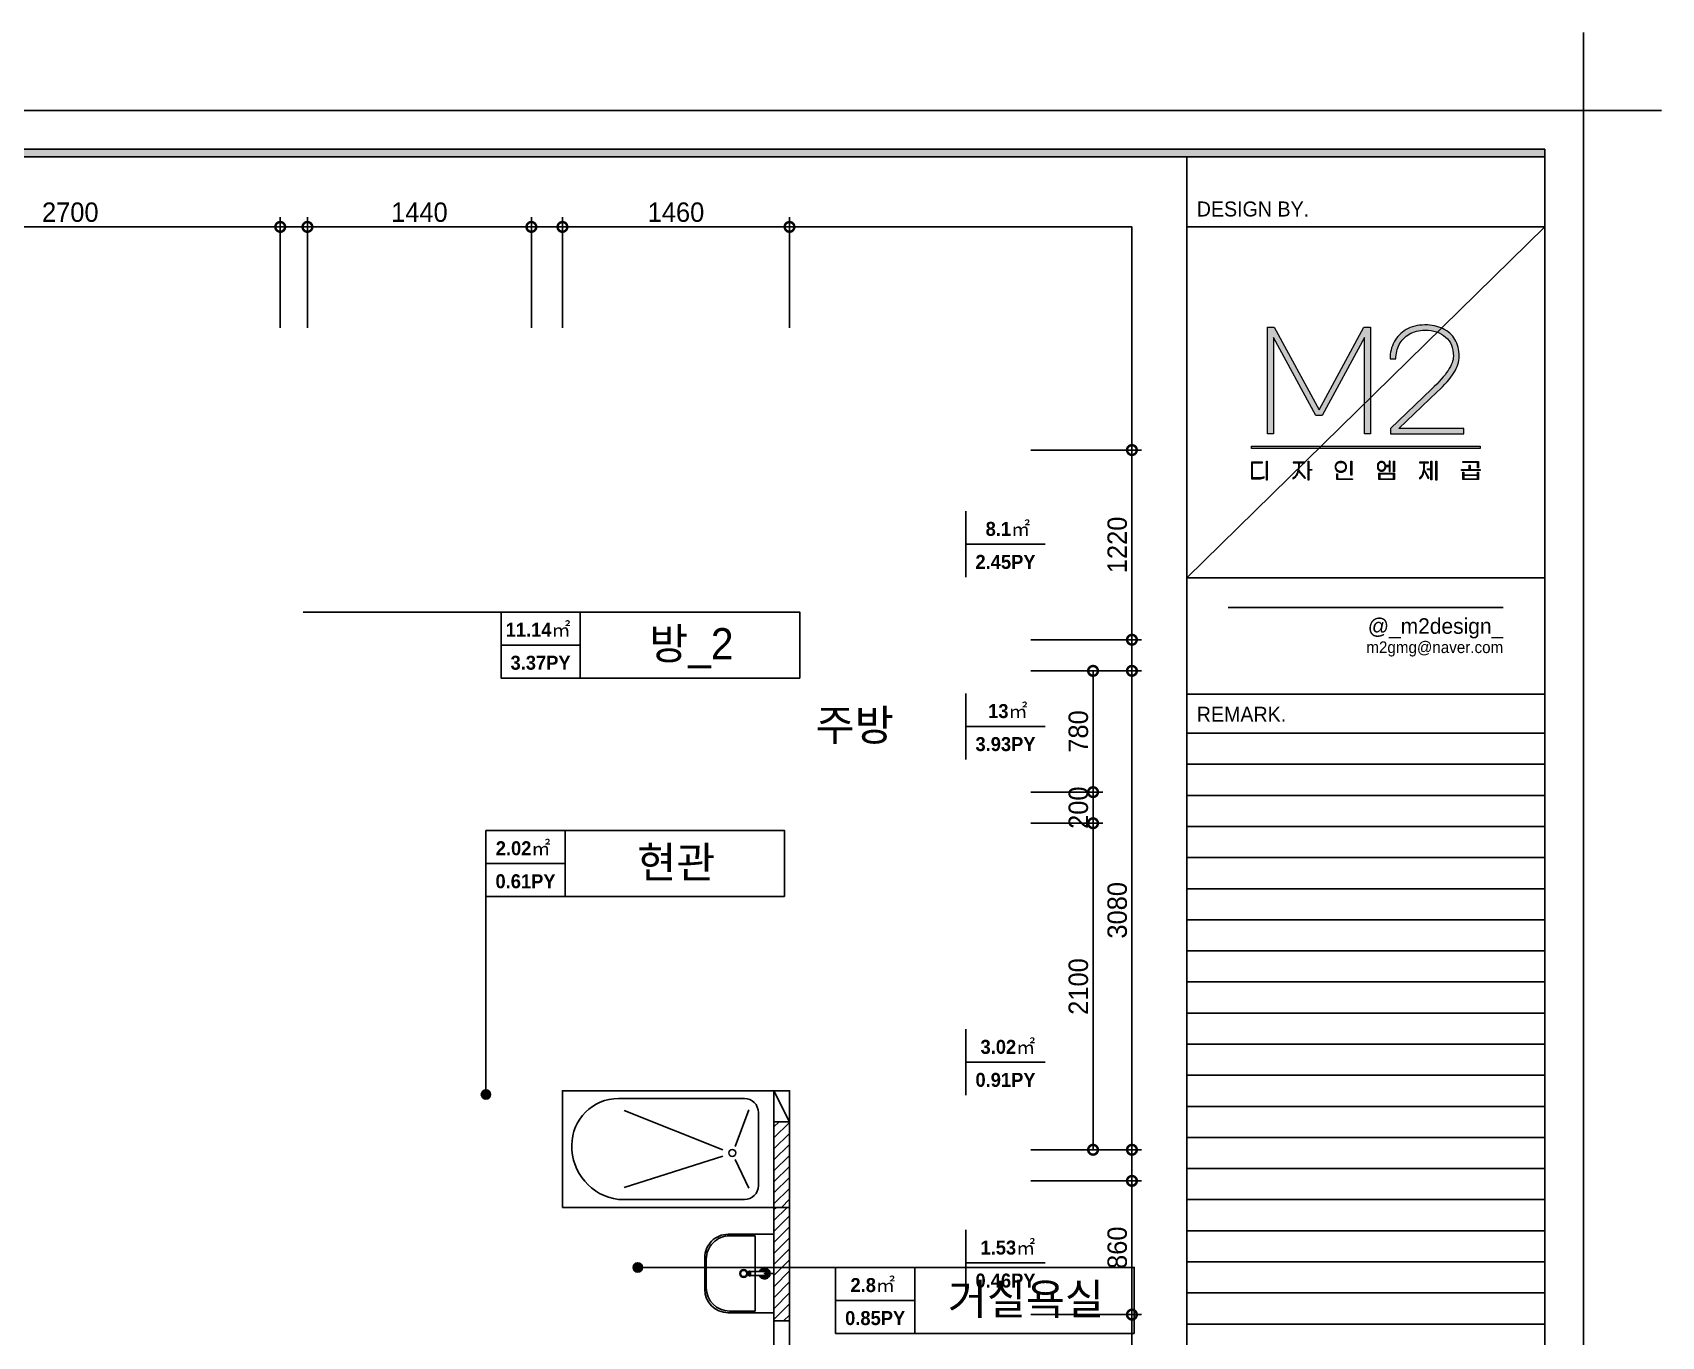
# Model space of a CAD drawing. Header units: millimetres. Extents: x 144680 to 246943, y -177515 to -149396.
# Drawn here: x 171950 to 182425, y -169265 to -160880 of the extents above; entities that cross this region are included whole.
import ezdxf
from ezdxf.enums import TextEntityAlignment as Align

# ---------------------------------------------------------------- set-up
doc = ezdxf.new("R2010")
doc.units = ezdxf.units.MM
doc.header["$LTSCALE"] = 50
for name, color, linetype in [('0-ELC TEXT', 7, 'Continuous'), ('03-TEXT', 3, 'Continuous'), ('03-WAL NEW', 3, 'Continuous'), ('06-FUR', 6, 'Continuous'), ('07-DIM WAL', 5, 'Continuous'), ('_U+B808_U+C774_U+C5B4 2', 7, 'Continuous'), ('CO-BATH', 6, 'Continuous'), ('FORM(YOURNAME)-1', 1, 'Continuous'), ('FORM(YOURNAME)-11', 1, 'Continuous')]:
    doc.layers.add(name, color=color, linetype=linetype)
doc.styles.add('YOURNAME', font='')
doc.styles.add('넥슨고딕', font='')
doc.styles.add('스타일1', font='')
doc.styles.add('코레일둥고', font='')
doc.styles.get('YOURNAME').set_extended_font_data('HYwulM')
doc.styles.get('넥슨고딕').set_extended_font_data('NEXON Lv1 Gothic Bold', bold=True)
doc.styles.get('스타일1').set_extended_font_data('HYwulM')
doc.styles.get('코레일둥고').set_extended_font_data('Korail Round Gothic Medium')
doc.dimstyles.new('50', dxfattribs={"dimscale": 50, "dimtxt": 2.5, "dimasz": 2.5, "dimexe": 1.25, "dimexo": 2, "dimtad": 1, "dimdec": 0, "dimtxsty": '스타일1', "dimblk": 'DOTSMALL', "dimcen": 2.5, "dimclrd": 1, "dimclre": 1, "dimclrt": 2, "dimadec": 0, "dimazin": 0, "dimtfac": 1, "dimtix": 1, "dimtmove": 0, "dimatfit": 3, "dimldrblk": 'DOTSMALL', "dimfxl": 1.25, "dimarcsym": 0})

# ---------------------------------------------------------------- blocks, each defined once
blk = doc.blocks.new('block 34')
at = {"layer": '_U+B808_U+C774_U+C5B4 2'}
h = blk.add_hatch(color=35, dxfattribs=at)
h.dxf.hatch_style = 2
h.paths.add_polyline_path([(674.6, -105.53), (675.73, -105.53), (683.42, -119.69), (691.1, -105.53), (692.22, -105.53), (692.22, -123.82), (691.22, -123.82), (691.22, -107.31), (683.97, -120.67), (682.84, -120.67), (675.59, -107.31), (675.59, -123.82), (674.6, -123.82)])
h = blk.add_hatch(color=35, dxfattribs=at)
h.dxf.hatch_style = 2
edge = h.paths.add_edge_path()
edge.add_spline(control_points=[(704.68, -105.78), (705.57, -106.21), (706.25, -106.83), (706.73, -107.63), (707.21, -108.43), (707.45, -109.38), (707.45, -110.46), (707.45, -111.43), (707.14, -112.39), (706.53, -113.34), (705.92, -114.29), (704.98, -115.38), (703.7, -116.62), (703.7, -116.62), (697.12, -122.91), (697.12, -122.91), (697.12, -122.91), (708.26, -122.91), (708.26, -122.91), (708.26, -122.91), (708.26, -123.82), (708.26, -123.82), (708.26, -123.82), (695.66, -123.82), (695.66, -123.82), (695.66, -123.82), (695.66, -122.91), (695.66, -122.91), (695.66, -122.91), (702.73, -116.15), (702.73, -116.15), (703.99, -114.93), (704.93, -113.86), (705.54, -112.95), (706.15, -112.03), (706.45, -111.2), (706.45, -110.46), (706.45, -109.07), (706.01, -107.98), (705.12, -107.2), (704.23, -106.42), (703.05, -106.03), (701.57, -106.03), (700.53, -106.03), (699.64, -106.26), (698.89, -106.71), (698.15, -107.15), (697.57, -107.75), (697.18, -108.5), (696.79, -109.25), (696.59, -110.06), (696.59, -110.94), (696.59, -110.94), (695.59, -110.94), (695.59, -110.94), (695.59, -109.89), (695.83, -108.93), (696.3, -108.05), (696.77, -107.17), (697.46, -106.46), (698.36, -105.93), (699.26, -105.4), (700.33, -105.13), (701.57, -105.13), (702.76, -105.13), (703.79, -105.35), (704.68, -105.78)], knot_values=[0, 0, 0, 0, 1, 1, 1, 2, 2, 2, 3, 3, 3, 4, 4, 4, 5, 5, 5, 6, 6, 6, 7, 7, 7, 8, 8, 8, 9, 9, 9, 10, 10, 10, 11, 11, 11, 12, 12, 12, 13, 13, 13, 14, 14, 14, 15, 15, 15, 16, 16, 16, 17, 17, 17, 18, 18, 18, 19, 19, 19, 20, 20, 20, 21, 21, 21, 22, 22, 22, 22], degree=3, periodic=0)
at = {"layer": '_U+B808_U+C774_U+C5B4 2', "lineweight": 0}
blk.add_lwpolyline([(674.6, -105.53), (675.73, -105.53), (683.42, -119.69), (691.1, -105.53), (692.22, -105.53), (692.22, -123.82), (691.22, -123.82), (691.22, -107.31), (683.97, -120.67), (682.84, -120.67), (675.59, -107.31), (675.59, -123.82), (674.6, -123.82), (674.6, -105.53)], dxfattribs=at)
blk.add_open_spline([(704.68, -105.78), (705.57, -106.21), (706.25, -106.83), (706.73, -107.63), (707.21, -108.43), (707.45, -109.38), (707.45, -110.46), (707.45, -111.43), (707.14, -112.39), (706.53, -113.34), (705.92, -114.29), (704.98, -115.38), (703.7, -116.62), (703.7, -116.62), (697.12, -122.91), (697.12, -122.91), (697.12, -122.91), (708.26, -122.91), (708.26, -122.91), (708.26, -122.91), (708.26, -123.82), (708.26, -123.82), (708.26, -123.82), (695.66, -123.82), (695.66, -123.82), (695.66, -123.82), (695.66, -122.91), (695.66, -122.91), (695.66, -122.91), (702.73, -116.15), (702.73, -116.15), (703.99, -114.93), (704.93, -113.86), (705.54, -112.95), (706.15, -112.03), (706.45, -111.2), (706.45, -110.46), (706.45, -109.07), (706.01, -107.98), (705.12, -107.2), (704.23, -106.42), (703.05, -106.03), (701.57, -106.03), (700.53, -106.03), (699.64, -106.26), (698.89, -106.71), (698.15, -107.15), (697.57, -107.75), (697.18, -108.5), (696.79, -109.25), (696.59, -110.06), (696.59, -110.94), (696.59, -110.94), (695.59, -110.94), (695.59, -110.94), (695.59, -109.89), (695.83, -108.93), (696.3, -108.05), (696.77, -107.17), (697.46, -106.46), (698.36, -105.93), (699.26, -105.4), (700.33, -105.13), (701.57, -105.13), (702.76, -105.13), (703.79, -105.35), (704.68, -105.78)], degree=3, knots=[0, 0, 0, 0, 1, 1, 1, 2, 2, 2, 3, 3, 3, 4, 4, 4, 5, 5, 5, 6, 6, 6, 7, 7, 7, 8, 8, 8, 9, 9, 9, 10, 10, 10, 11, 11, 11, 12, 12, 12, 13, 13, 13, 14, 14, 14, 15, 15, 15, 16, 16, 16, 17, 17, 17, 18, 18, 18, 19, 19, 19, 20, 20, 20, 21, 21, 21, 22, 22, 22, 22], dxfattribs=at)
blk = doc.blocks.new('block 35')
at = {"layer": '_U+B808_U+C774_U+C5B4 2'}
h = blk.add_hatch(color=35, dxfattribs=at)
h.dxf.hatch_style = 2
edge = h.paths.add_edge_path()
edge.add_spline(control_points=[(673.72, -128.8), (673.72, -128.8), (672, -128.8), (672, -128.8), (672, -128.8), (672, -131.36), (672, -131.36), (672, -131.36), (673.14, -131.36), (673.14, -131.36), (673.29, -131.36), (673.44, -131.34), (673.6, -131.31), (673.75, -131.28), (673.88, -131.24), (673.98, -131.2), (673.98, -131.2), (673.98, -131.35), (673.98, -131.35), (673.88, -131.4), (673.75, -131.44), (673.6, -131.47), (673.45, -131.49), (673.3, -131.51), (673.14, -131.51), (673.14, -131.51), (671.83, -131.51), (671.83, -131.51), (671.83, -131.51), (671.83, -128.65), (671.83, -128.65), (671.83, -128.65), (673.72, -128.65), (673.72, -128.65), (673.72, -128.65), (673.72, -128.8), (673.72, -128.8)], knot_values=[0, 0, 0, 0, 1, 1, 1, 2, 2, 2, 3, 3, 3, 4, 4, 4, 5, 5, 5, 6, 6, 6, 7, 7, 7, 8, 8, 8, 9, 9, 9, 10, 10, 10, 11, 11, 11, 12, 12, 12, 12], degree=3, periodic=0)
h.paths.add_polyline_path([(674.54, -131.73), (674.38, -131.74), (674.38, -128.5), (674.54, -128.5)])
h = blk.add_hatch(color=35, dxfattribs=at)
h.dxf.hatch_style = 2
edge = h.paths.add_edge_path()
edge.add_spline(control_points=[(679.96, -130.01), (679.96, -130.01), (681.09, -131.37), (681.09, -131.37), (681.09, -131.37), (680.96, -131.47), (680.96, -131.47), (680.96, -131.47), (679.92, -130.19), (679.92, -130.19), (679.82, -130.57), (679.69, -130.87), (679.52, -131.09), (679.35, -131.32), (679.14, -131.46), (678.9, -131.51), (678.9, -131.51), (678.9, -131.36), (678.9, -131.36), (679.11, -131.3), (679.3, -131.16), (679.45, -130.93), (679.6, -130.7), (679.71, -130.39), (679.79, -130.03), (679.86, -129.66), (679.91, -129.25), (679.91, -128.8), (679.91, -128.8), (678.97, -128.8), (678.97, -128.8), (678.97, -128.8), (678.97, -128.65), (678.97, -128.65), (678.97, -128.65), (681, -128.65), (681, -128.65), (681, -128.65), (681, -128.8), (681, -128.8), (681, -128.8), (680.07, -128.8), (680.07, -128.8), (680.06, -129.26), (680.03, -129.66), (679.96, -130.01)], knot_values=[0, 0, 0, 0, 1, 1, 1, 2, 2, 2, 3, 3, 3, 4, 4, 4, 5, 5, 5, 6, 6, 6, 7, 7, 7, 8, 8, 8, 9, 9, 9, 10, 10, 10, 11, 11, 11, 12, 12, 12, 13, 13, 13, 14, 14, 14, 15, 15, 15, 15], degree=3, periodic=0)
h.paths.add_polyline_path([(682.21, -130.06), (681.69, -130.06), (681.69, -131.73), (681.54, -131.73), (681.54, -128.5), (681.69, -128.5), (681.69, -129.92), (682.21, -129.92)])
h = blk.add_hatch(color=35, dxfattribs=at)
h.dxf.hatch_style = 2
edge = h.paths.add_edge_path()
edge.add_spline(control_points=[(687.69, -128.68), (687.84, -128.76), (687.95, -128.87), (688.03, -129.01), (688.11, -129.15), (688.15, -129.3), (688.15, -129.47), (688.15, -129.64), (688.11, -129.8), (688.03, -129.94), (687.95, -130.08), (687.84, -130.19), (687.69, -130.27), (687.54, -130.35), (687.36, -130.39), (687.15, -130.39), (686.95, -130.39), (686.77, -130.35), (686.62, -130.27), (686.47, -130.19), (686.36, -130.08), (686.28, -129.94), (686.2, -129.8), (686.16, -129.64), (686.16, -129.47), (686.16, -129.3), (686.2, -129.15), (686.28, -129.01), (686.36, -128.87), (686.47, -128.76), (686.62, -128.68), (686.77, -128.6), (686.95, -128.56), (687.15, -128.56), (687.36, -128.56), (687.54, -128.6), (687.69, -128.68)], knot_values=[0, 0, 0, 0, 1, 1, 1, 2, 2, 2, 3, 3, 3, 4, 4, 4, 5, 5, 5, 6, 6, 6, 7, 7, 7, 8, 8, 8, 9, 9, 9, 10, 10, 10, 11, 11, 11, 12, 12, 12, 12], degree=3, periodic=0)
edge = h.paths.add_edge_path()
edge.add_spline(control_points=[(686.72, -128.79), (686.59, -128.86), (686.49, -128.95), (686.43, -129.07), (686.36, -129.18), (686.32, -129.32), (686.32, -129.47), (686.32, -129.63), (686.36, -129.76), (686.43, -129.88), (686.49, -130), (686.59, -130.09), (686.72, -130.15), (686.84, -130.22), (686.99, -130.25), (687.15, -130.25), (687.32, -130.25), (687.46, -130.22), (687.59, -130.15), (687.72, -130.09), (687.81, -130), (687.88, -129.88), (687.95, -129.76), (687.98, -129.63), (687.98, -129.47), (687.98, -129.32), (687.95, -129.18), (687.88, -129.07), (687.81, -128.95), (687.72, -128.86), (687.59, -128.79), (687.46, -128.73), (687.32, -128.7), (687.15, -128.7), (686.99, -128.7), (686.84, -128.73), (686.72, -128.79)], knot_values=[0, 0, 0, 0, 1, 1, 1, 2, 2, 2, 3, 3, 3, 4, 4, 4, 5, 5, 5, 6, 6, 6, 7, 7, 7, 8, 8, 8, 9, 9, 9, 10, 10, 10, 11, 11, 11, 12, 12, 12, 12], degree=3, periodic=0)
h.paths.add_polyline_path([(686.6, -131.51), (689.15, -131.51), (689.15, -131.66), (686.44, -131.66), (686.44, -130.66), (686.6, -130.66)])
h.paths.add_polyline_path([(689.03, -130.91), (688.87, -130.91), (688.87, -128.5), (689.03, -128.5)])
h = blk.add_hatch(color=35, dxfattribs=at)
h.dxf.hatch_style = 2
edge = h.paths.add_edge_path()
edge.add_spline(control_points=[(694.67, -130), (694.55, -130.16), (694.37, -130.23), (694.14, -130.23), (693.91, -130.23), (693.73, -130.16), (693.61, -130), (693.48, -129.84), (693.42, -129.64), (693.42, -129.39), (693.42, -129.14), (693.48, -128.94), (693.61, -128.78), (693.73, -128.62), (693.91, -128.54), (694.14, -128.54), (694.35, -128.54), (694.51, -128.61), (694.63, -128.74), (694.75, -128.87), (694.83, -129.04), (694.85, -129.25), (694.85, -129.25), (695.45, -129.25), (695.45, -129.25), (695.45, -129.25), (695.45, -128.52), (695.45, -128.52), (695.45, -128.52), (695.61, -128.52), (695.61, -128.52), (695.61, -128.52), (695.61, -130.29), (695.61, -130.29), (695.61, -130.29), (695.45, -130.29), (695.45, -130.29), (695.45, -130.29), (695.45, -129.4), (695.45, -129.4), (695.45, -129.4), (694.86, -129.4), (694.86, -129.4), (694.85, -129.64), (694.79, -129.85), (694.67, -130)], knot_values=[0, 0, 0, 0, 1, 1, 1, 2, 2, 2, 3, 3, 3, 4, 4, 4, 5, 5, 5, 6, 6, 6, 7, 7, 7, 8, 8, 8, 9, 9, 9, 10, 10, 10, 11, 11, 11, 12, 12, 12, 13, 13, 13, 14, 14, 14, 15, 15, 15, 15], degree=3, periodic=0)
edge = h.paths.add_edge_path()
edge.add_spline(control_points=[(693.73, -129.9), (693.83, -130.03), (693.97, -130.09), (694.14, -130.09), (694.31, -130.09), (694.45, -130.03), (694.55, -129.9), (694.65, -129.78), (694.7, -129.61), (694.7, -129.39), (694.7, -129.17), (694.65, -129), (694.55, -128.87), (694.45, -128.75), (694.31, -128.69), (694.14, -128.69), (693.97, -128.69), (693.83, -128.75), (693.73, -128.87), (693.63, -129), (693.58, -129.17), (693.58, -129.39), (693.58, -129.61), (693.63, -129.78), (693.73, -129.9)], knot_values=[0, 0, 0, 0, 1, 1, 1, 2, 2, 2, 3, 3, 3, 4, 4, 4, 5, 5, 5, 6, 6, 6, 7, 7, 7, 8, 8, 8, 8], degree=3, periodic=0)
h.paths.add_polyline_path([(693.69, -130.55), (696.36, -130.55), (696.36, -131.66), (693.69, -131.66)])
h.paths.add_polyline_path([(693.85, -131.51), (696.2, -131.51), (696.2, -130.7), (693.85, -130.7)])
h.paths.add_polyline_path([(696.36, -128.5), (696.36, -130.32), (696.2, -130.32), (696.2, -128.5)])
h = blk.add_hatch(color=35, dxfattribs=at)
h.dxf.hatch_style = 2
edge = h.paths.add_edge_path()
edge.add_spline(control_points=[(701.46, -129.93), (701.46, -129.93), (702.28, -131.39), (702.28, -131.39), (702.28, -131.39), (702.15, -131.47), (702.15, -131.47), (702.15, -131.47), (701.43, -130.17), (701.43, -130.17), (701.3, -130.94), (701.03, -131.39), (700.63, -131.51), (700.63, -131.51), (700.63, -131.35), (700.63, -131.35), (700.88, -131.26), (701.06, -130.99), (701.18, -130.55), (701.3, -130.1), (701.37, -129.52), (701.37, -128.8), (701.37, -128.8), (700.67, -128.8), (700.67, -128.8), (700.67, -128.8), (700.67, -128.65), (700.67, -128.65), (700.67, -128.65), (702.19, -128.65), (702.19, -128.65), (702.19, -128.65), (702.19, -128.8), (702.19, -128.8), (702.19, -128.8), (701.53, -128.8), (701.53, -128.8), (701.52, -129.25), (701.5, -129.63), (701.46, -129.93)], knot_values=[0, 0, 0, 0, 1, 1, 1, 2, 2, 2, 3, 3, 3, 4, 4, 4, 5, 5, 5, 6, 6, 6, 7, 7, 7, 8, 8, 8, 9, 9, 9, 10, 10, 10, 11, 11, 11, 12, 12, 12, 13, 13, 13, 13], degree=3, periodic=0)
h.paths.add_polyline_path([(702.59, -128.52), (702.75, -128.52), (702.75, -131.68), (702.59, -131.68), (702.59, -129.95), (702, -129.95), (702, -129.8), (702.59, -129.8)])
h.paths.add_polyline_path([(703.61, -128.5), (703.61, -131.73), (703.45, -131.73), (703.45, -128.5)])
h = blk.add_hatch(color=35, dxfattribs=at)
h.dxf.hatch_style = 2
h.paths.add_polyline_path([(711.02, -129.93), (711.02, -130.07), (707.82, -130.07), (707.82, -129.93), (709.16, -129.93), (709.16, -129.2), (709.32, -129.2), (709.32, -129.93)])
h.paths.add_polyline_path([(710.61, -128.72), (708.07, -128.72), (708.07, -128.57), (710.77, -128.57), (710.77, -129.64), (710.61, -129.64)])
h.paths.add_polyline_path([(710.61, -130.36), (710.77, -130.36), (710.77, -131.66), (708.08, -131.66), (708.08, -130.36), (708.24, -130.36), (708.24, -130.83), (710.61, -130.83)])
h.paths.add_polyline_path([(710.61, -131.52), (710.61, -130.97), (708.24, -130.97), (708.24, -131.52)])
at = {"layer": '_U+B808_U+C774_U+C5B4 2', "lineweight": 0}
for points in [[(674.54, -131.73), (674.38, -131.74), (674.38, -128.5), (674.54, -128.5), (674.54, -131.73)], [(682.21, -130.06), (681.69, -130.06), (681.69, -131.73), (681.54, -131.73), (681.54, -128.5), (681.69, -128.5), (681.69, -129.92), (682.21, -129.92), (682.21, -130.06)], [(686.6, -131.51), (689.15, -131.51), (689.15, -131.66), (686.44, -131.66), (686.44, -130.66), (686.6, -130.66), (686.6, -131.51)], [(689.03, -130.91), (688.87, -130.91), (688.87, -128.5), (689.03, -128.5), (689.03, -130.91)], [(693.69, -130.55), (696.36, -130.55), (696.36, -131.66), (693.69, -131.66), (693.69, -130.55)], [(693.85, -131.51), (696.2, -131.51), (696.2, -130.7), (693.85, -130.7), (693.85, -131.51)], [(696.36, -128.5), (696.36, -130.32), (696.2, -130.32), (696.2, -128.5), (696.36, -128.5)], [(702.59, -128.52), (702.75, -128.52), (702.75, -131.68), (702.59, -131.68), (702.59, -129.95), (702, -129.95), (702, -129.8), (702.59, -129.8), (702.59, -128.52)], [(703.61, -128.5), (703.61, -131.73), (703.45, -131.73), (703.45, -128.5), (703.61, -128.5)], [(711.02, -129.93), (711.02, -130.07), (707.82, -130.07), (707.82, -129.93), (709.16, -129.93), (709.16, -129.2), (709.32, -129.2), (709.32, -129.93), (711.02, -129.93)], [(710.61, -128.72), (708.07, -128.72), (708.07, -128.57), (710.77, -128.57), (710.77, -129.64), (710.61, -129.64), (710.61, -128.72)], [(710.61, -130.36), (710.77, -130.36), (710.77, -131.66), (708.08, -131.66), (708.08, -130.36), (708.24, -130.36), (708.24, -130.83), (710.61, -130.83), (710.61, -130.36)], [(710.61, -131.52), (710.61, -130.97), (708.24, -130.97), (708.24, -131.52), (710.61, -131.52)]]:
    blk.add_lwpolyline(points, dxfattribs=at)
for points, knots in [([(673.72, -128.8), (673.72, -128.8), (672, -128.8), (672, -128.8), (672, -128.8), (672, -131.36), (672, -131.36), (672, -131.36), (673.14, -131.36), (673.14, -131.36), (673.29, -131.36), (673.44, -131.34), (673.6, -131.31), (673.75, -131.28), (673.88, -131.24), (673.98, -131.2), (673.98, -131.2), (673.98, -131.35), (673.98, -131.35), (673.88, -131.4), (673.75, -131.44), (673.6, -131.47), (673.45, -131.49), (673.3, -131.51), (673.14, -131.51), (673.14, -131.51), (671.83, -131.51), (671.83, -131.51), (671.83, -131.51), (671.83, -128.65), (671.83, -128.65), (671.83, -128.65), (673.72, -128.65), (673.72, -128.65), (673.72, -128.65), (673.72, -128.8), (673.72, -128.8)], [0, 0, 0, 0, 1, 1, 1, 2, 2, 2, 3, 3, 3, 4, 4, 4, 5, 5, 5, 6, 6, 6, 7, 7, 7, 8, 8, 8, 9, 9, 9, 10, 10, 10, 11, 11, 11, 12, 12, 12, 12]), ([(679.96, -130.01), (679.96, -130.01), (681.09, -131.37), (681.09, -131.37), (681.09, -131.37), (680.96, -131.47), (680.96, -131.47), (680.96, -131.47), (679.92, -130.19), (679.92, -130.19), (679.82, -130.57), (679.69, -130.87), (679.52, -131.09), (679.35, -131.32), (679.14, -131.46), (678.9, -131.51), (678.9, -131.51), (678.9, -131.36), (678.9, -131.36), (679.11, -131.3), (679.3, -131.16), (679.45, -130.93), (679.6, -130.7), (679.71, -130.39), (679.79, -130.03), (679.86, -129.66), (679.91, -129.25), (679.91, -128.8), (679.91, -128.8), (678.97, -128.8), (678.97, -128.8), (678.97, -128.8), (678.97, -128.65), (678.97, -128.65), (678.97, -128.65), (681, -128.65), (681, -128.65), (681, -128.65), (681, -128.8), (681, -128.8), (681, -128.8), (680.07, -128.8), (680.07, -128.8), (680.06, -129.26), (680.03, -129.66), (679.96, -130.01)], [0, 0, 0, 0, 1, 1, 1, 2, 2, 2, 3, 3, 3, 4, 4, 4, 5, 5, 5, 6, 6, 6, 7, 7, 7, 8, 8, 8, 9, 9, 9, 10, 10, 10, 11, 11, 11, 12, 12, 12, 13, 13, 13, 14, 14, 14, 15, 15, 15, 15]), ([(687.69, -128.68), (687.84, -128.76), (687.95, -128.87), (688.03, -129.01), (688.11, -129.15), (688.15, -129.3), (688.15, -129.47), (688.15, -129.64), (688.11, -129.8), (688.03, -129.94), (687.95, -130.08), (687.84, -130.19), (687.69, -130.27), (687.54, -130.35), (687.36, -130.39), (687.15, -130.39), (686.95, -130.39), (686.77, -130.35), (686.62, -130.27), (686.47, -130.19), (686.36, -130.08), (686.28, -129.94), (686.2, -129.8), (686.16, -129.64), (686.16, -129.47), (686.16, -129.3), (686.2, -129.15), (686.28, -129.01), (686.36, -128.87), (686.47, -128.76), (686.62, -128.68), (686.77, -128.6), (686.95, -128.56), (687.15, -128.56), (687.36, -128.56), (687.54, -128.6), (687.69, -128.68)], [0, 0, 0, 0, 1, 1, 1, 2, 2, 2, 3, 3, 3, 4, 4, 4, 5, 5, 5, 6, 6, 6, 7, 7, 7, 8, 8, 8, 9, 9, 9, 10, 10, 10, 11, 11, 11, 12, 12, 12, 12]), ([(686.72, -128.79), (686.59, -128.86), (686.49, -128.95), (686.43, -129.07), (686.36, -129.18), (686.32, -129.32), (686.32, -129.47), (686.32, -129.63), (686.36, -129.76), (686.43, -129.88), (686.49, -130), (686.59, -130.09), (686.72, -130.15), (686.84, -130.22), (686.99, -130.25), (687.15, -130.25), (687.32, -130.25), (687.46, -130.22), (687.59, -130.15), (687.72, -130.09), (687.81, -130), (687.88, -129.88), (687.95, -129.76), (687.98, -129.63), (687.98, -129.47), (687.98, -129.32), (687.95, -129.18), (687.88, -129.07), (687.81, -128.95), (687.72, -128.86), (687.59, -128.79), (687.46, -128.73), (687.32, -128.7), (687.15, -128.7), (686.99, -128.7), (686.84, -128.73), (686.72, -128.79)], [0, 0, 0, 0, 1, 1, 1, 2, 2, 2, 3, 3, 3, 4, 4, 4, 5, 5, 5, 6, 6, 6, 7, 7, 7, 8, 8, 8, 9, 9, 9, 10, 10, 10, 11, 11, 11, 12, 12, 12, 12]), ([(694.67, -130), (694.55, -130.16), (694.37, -130.23), (694.14, -130.23), (693.91, -130.23), (693.73, -130.16), (693.61, -130), (693.48, -129.84), (693.42, -129.64), (693.42, -129.39), (693.42, -129.14), (693.48, -128.94), (693.61, -128.78), (693.73, -128.62), (693.91, -128.54), (694.14, -128.54), (694.35, -128.54), (694.51, -128.61), (694.63, -128.74), (694.75, -128.87), (694.83, -129.04), (694.85, -129.25), (694.85, -129.25), (695.45, -129.25), (695.45, -129.25), (695.45, -129.25), (695.45, -128.52), (695.45, -128.52), (695.45, -128.52), (695.61, -128.52), (695.61, -128.52), (695.61, -128.52), (695.61, -130.29), (695.61, -130.29), (695.61, -130.29), (695.45, -130.29), (695.45, -130.29), (695.45, -130.29), (695.45, -129.4), (695.45, -129.4), (695.45, -129.4), (694.86, -129.4), (694.86, -129.4), (694.85, -129.64), (694.79, -129.85), (694.67, -130)], [0, 0, 0, 0, 1, 1, 1, 2, 2, 2, 3, 3, 3, 4, 4, 4, 5, 5, 5, 6, 6, 6, 7, 7, 7, 8, 8, 8, 9, 9, 9, 10, 10, 10, 11, 11, 11, 12, 12, 12, 13, 13, 13, 14, 14, 14, 15, 15, 15, 15]), ([(693.73, -129.9), (693.83, -130.03), (693.97, -130.09), (694.14, -130.09), (694.31, -130.09), (694.45, -130.03), (694.55, -129.9), (694.65, -129.78), (694.7, -129.61), (694.7, -129.39), (694.7, -129.17), (694.65, -129), (694.55, -128.87), (694.45, -128.75), (694.31, -128.69), (694.14, -128.69), (693.97, -128.69), (693.83, -128.75), (693.73, -128.87), (693.63, -129), (693.58, -129.17), (693.58, -129.39), (693.58, -129.61), (693.63, -129.78), (693.73, -129.9)], [0, 0, 0, 0, 1, 1, 1, 2, 2, 2, 3, 3, 3, 4, 4, 4, 5, 5, 5, 6, 6, 6, 7, 7, 7, 8, 8, 8, 8]), ([(701.46, -129.93), (701.46, -129.93), (702.28, -131.39), (702.28, -131.39), (702.28, -131.39), (702.15, -131.47), (702.15, -131.47), (702.15, -131.47), (701.43, -130.17), (701.43, -130.17), (701.3, -130.94), (701.03, -131.39), (700.63, -131.51), (700.63, -131.51), (700.63, -131.35), (700.63, -131.35), (700.88, -131.26), (701.06, -130.99), (701.18, -130.55), (701.3, -130.1), (701.37, -129.52), (701.37, -128.8), (701.37, -128.8), (700.67, -128.8), (700.67, -128.8), (700.67, -128.8), (700.67, -128.65), (700.67, -128.65), (700.67, -128.65), (702.19, -128.65), (702.19, -128.65), (702.19, -128.65), (702.19, -128.8), (702.19, -128.8), (702.19, -128.8), (701.53, -128.8), (701.53, -128.8), (701.52, -129.25), (701.5, -129.63), (701.46, -129.93)], [0, 0, 0, 0, 1, 1, 1, 2, 2, 2, 3, 3, 3, 4, 4, 4, 5, 5, 5, 6, 6, 6, 7, 7, 7, 8, 8, 8, 9, 9, 9, 10, 10, 10, 11, 11, 11, 12, 12, 12, 13, 13, 13, 13])]:
    blk.add_open_spline(points, degree=3, knots=knots, dxfattribs=at)
blk = doc.blocks.new('block 33')
at = {"layer": '_U+B808_U+C774_U+C5B4 2'}
for name in ['block 34', 'block 35']:
    blk.add_blockref(name, (0, 0), dxfattribs=at)
blk = doc.blocks.new('block 32')
at = {"layer": '_U+B808_U+C774_U+C5B4 2'}
h = blk.add_hatch(color=35, dxfattribs=at)
h.dxf.hatch_style = 2
h.paths.add_polyline_path([(711.02, -126.32), (671.83, -126.32), (671.83, -125.91), (711.02, -125.91)])
at = {"layer": '_U+B808_U+C774_U+C5B4 2', "lineweight": 0}
blk.add_lwpolyline([(711.02, -126.32), (671.83, -126.32), (671.83, -125.91), (711.02, -125.91), (711.02, -126.32)], dxfattribs=at)
at = {"layer": '_U+B808_U+C774_U+C5B4 2'}
blk.add_blockref('block 33', (0, 0), dxfattribs=at)
blk = doc.blocks.new('FORM-ELEVATION')
at = {"layer": 'FORM(YOURNAME)-11'}
h = blk.add_hatch(color=256, dxfattribs=at)
h.dxf.hatch_style = 1
h.paths.add_polyline_path([(-10309, 35708), (71691, 35708), (71691, 35508), (-10309, 35508)])
h.paths.add_polyline_path([(-10309, -21492), (71691, -21492), (71691, -21692), (-10309, -21692)])
at = {"layer": 'Defpoints', "color": 158}
for p, q in [((62481, 35508), (62481, -21492)), ((62481, 33708), (71691, 33708)), ((62481, 24686), (71691, 33708)), ((62481, 24686), (71691, 24686)), ((62481, 20686), (71691, 20686)), ((62481, 19886), (71691, 19886)), ((62481, 19086), (71691, 19086)), ((62481, 18286), (71691, 18286)), ((62481, 17486), (71691, 17486)), ((62481, 16686), (71691, 16686)), ((62481, 15886), (71691, 15886)), ((62481, 15086), (71691, 15086)), ((62481, 14286), (71691, 14286)), ((62481, 13486), (71691, 13486)), ((62481, 12686), (71691, 12686)), ((62481, 11886), (71691, 11886)), ((62481, 11086), (71691, 11086)), ((62481, 10286), (71691, 10286)), ((62481, 9486), (71691, 9486)), ((62481, 8686), (71691, 8686)), ((62481, 7886), (71691, 7886)), ((62481, 7086), (71691, 7086)), ((62481, 6286), (71691, 6286)), ((62481, 5486), (71691, 5486))]:
    blk.add_line(p, q, dxfattribs=at)
at = {"layer": 'Defpoints', "color": 1}
blk.add_lwpolyline([(72691, 38708), (72691, 36708), (74691, 36708)], dxfattribs=at)
at = {"layer": 'Defpoints', "color": 158}
for points in [[(-10309, -21692), (71691, -21692), (71691, 35708), (-10309, 35708)], [(-8309, 33708), (61071, 33708), (61071, -19692), (-8309, -19692)]]:
    blk.add_lwpolyline(points, close=True, dxfattribs=at)
at = {"layer": 'FORM(YOURNAME)-11', "color": 251}
blk.add_line((63550, 23916), (70622, 23916), dxfattribs=at)
at = {"layer": 'FORM(YOURNAME)-11', "color": 14}
blk.add_line((62481, 21686), (71691, 21686), dxfattribs=at)
at = {"layer": 'FORM(YOURNAME)-11', "color": 250}
blk.add_lwpolyline([(-11309, -22692), (72691, -22692), (72691, 36708), (-11309, 36708)], close=True, dxfattribs=at)
at = {"layer": 'FORM(YOURNAME)-11'}
blk.add_lwpolyline([(-10309, 35708), (71691, 35708), (71691, 35508), (-10309, 35508)], close=True, dxfattribs=at)
at = {"layer": '_U+B808_U+C774_U+C5B4 2', "xscale": 150, "yscale": 150, "zscale": 150}
blk.add_blockref('block 32', (-36628, 46957), dxfattribs=at)
at = {"layer": 'FORM(YOURNAME)-11', "color": 14, "style": 'YOURNAME'}
for s, p in [('DESIGN BY.', (62739, 34170)), ('REMARK.', (62739, 21172))]:
    blk.add_text(s, height=386.1, dxfattribs=at).set_placement(p, align=Align.MIDDLE_LEFT)
for s, height, width, p in [('@_m2design_', 400, 1.03, (70622, 23242)), ('m2gmg@naver.com', 300, 0.995, (70622, 22747))]:
    blk.add_text(s, height=height, dxfattribs=dict(at, width=width)).set_placement(p, align=Align.RIGHT)
at = {"layer": 'FORM(YOURNAME)-11', "color": 3, "style": 'YOURNAME'}
for tag, height, p in [('1', 450, (71041, -1219)), ('2', 450, (71041, -1863)), ('3', 450, (71041, -3150)), ('4', 450, (71041, -5081)), ('5', 515, (71041, -7398)), ('6', 515, (71041, -9650)), ('7', 515, (71041, -11903)), ('8', 515, (71041, -14155)), ('9', 515, (71041, -16408)), ('10', 515, (66791, -18596)), ('11', 515, (71041, -18660)), ('12', 515, (66791, -20848)), ('13', 515, (71041, -20848))]:
    blk.add_attdef(tag, text='', height=height, dxfattribs=at).set_placement(p, align=Align.MIDDLE_RIGHT)
blk = doc.blocks.new('_DOTSMALL')
at = {"color": 0, "linetype": 'ByBlock', "const_width": 0.5}
blk.add_lwpolyline([(-0.0625, 0, 1), (0.0625, 0, 1)], format="xyb", close=True, dxfattribs=at)
blk = doc.blocks.new('*D279')
at = {"layer": '07-DIM WAL', "color": 1, "lineweight": -2, "transparency": 16777216}
for p, q in [((175358, -162780), (175358, -162068)), ((175358, -162130), (176818, -162130)), ((176818, -162780), (176818, -162068))]:
    blk.add_line(p, q, dxfattribs=at)
at = {"layer": 'Defpoints', "color": 0, "transparency": 16777216}
for p in [(176818, -162130), (175358, -162880), (176818, -162880)]:
    blk.add_point(p, dxfattribs=at)
at = {"layer": '07-DIM WAL', "color": 1, "lineweight": -2, "transparency": 16777216, "xscale": 125, "yscale": 125, "zscale": 125, "rotation": 180}
blk.add_blockref('_DOTSMALL', (175358, -162130), dxfattribs=at)
at = {"layer": '07-DIM WAL', "color": 1, "lineweight": -2, "transparency": 16777216, "xscale": 125, "yscale": 125, "zscale": 125}
blk.add_blockref('_DOTSMALL', (176818, -162130), dxfattribs=at)
at = {"layer": '07-DIM WAL', "color": 2, "transparency": 16777216, "insert": (176088, -162036), "char_height": 125, "attachment_point": 5, "style": '스타일1'}
blk.add_mtext('1460', dxfattribs=at)
blk = doc.blocks.new('*D280')
at = {"layer": '07-DIM WAL', "color": 1, "lineweight": -2, "transparency": 16777216}
for p, q in [((173718, -162780), (173718, -162068)), ((175158, -162130), (173718, -162130)), ((175158, -162780), (175158, -162068))]:
    blk.add_line(p, q, dxfattribs=at)
at = {"layer": 'Defpoints', "color": 0, "transparency": 16777216}
for p in [(173718, -162130), (173718, -162880), (175158, -162880)]:
    blk.add_point(p, dxfattribs=at)
at = {"layer": '07-DIM WAL', "color": 1, "lineweight": -2, "transparency": 16777216, "xscale": 125, "yscale": 125, "zscale": 125, "rotation": 180}
blk.add_blockref('_DOTSMALL', (173718, -162130), dxfattribs=at)
at = {"layer": '07-DIM WAL', "color": 1, "lineweight": -2, "transparency": 16777216, "xscale": 125, "yscale": 125, "zscale": 125}
blk.add_blockref('_DOTSMALL', (175158, -162130), dxfattribs=at)
at = {"layer": '07-DIM WAL', "color": 2, "transparency": 16777216, "insert": (174438, -162036), "char_height": 125, "attachment_point": 5, "style": '스타일1'}
blk.add_mtext('1440', dxfattribs=at)
blk = doc.blocks.new('*D281')
at = {"layer": '07-DIM WAL', "color": 1, "lineweight": -2, "transparency": 16777216}
for p, q in [((170843, -162780), (170843, -162068)), ((173543, -162130), (170843, -162130)), ((173543, -162780), (173543, -162068))]:
    blk.add_line(p, q, dxfattribs=at)
at = {"layer": 'Defpoints', "color": 0, "transparency": 16777216}
for p in [(170843, -162130), (170843, -162880), (173543, -162880)]:
    blk.add_point(p, dxfattribs=at)
at = {"layer": '07-DIM WAL', "color": 1, "lineweight": -2, "transparency": 16777216, "xscale": 125, "yscale": 125, "zscale": 125, "rotation": 180}
blk.add_blockref('_DOTSMALL', (170843, -162130), dxfattribs=at)
at = {"layer": '07-DIM WAL', "color": 1, "lineweight": -2, "transparency": 16777216, "xscale": 125, "yscale": 125, "zscale": 125}
blk.add_blockref('_DOTSMALL', (173543, -162130), dxfattribs=at)
at = {"layer": '07-DIM WAL', "color": 2, "transparency": 16777216, "insert": (172193, -162036), "char_height": 125, "attachment_point": 5, "style": '스타일1'}
blk.add_mtext('2700', dxfattribs=at)
blk = doc.blocks.new('*D286')
at = {"layer": '07-DIM WAL', "color": 1, "lineweight": -2, "transparency": 16777216}
for p, q in [((178370, -163565), (179082, -163565)), ((179020, -163565), (179020, -164785)), ((178370, -164785), (179082, -164785))]:
    blk.add_line(p, q, dxfattribs=at)
at = {"layer": 'Defpoints', "color": 0, "transparency": 16777216}
for p in [(178270, -163565), (178270, -164785), (179020, -164785)]:
    blk.add_point(p, dxfattribs=at)
at = {"layer": '07-DIM WAL', "color": 1, "lineweight": -2, "transparency": 16777216, "xscale": 125, "yscale": 125, "zscale": 125}
for p, rotation in [((179020, -163565), 90), ((179020, -164785), 270)]:
    blk.add_blockref('_DOTSMALL', p, dxfattribs=dict(at, rotation=rotation))
at = {"layer": '07-DIM WAL', "color": 2, "transparency": 16777216, "insert": (178926, -164175), "char_height": 125, "attachment_point": 5, "rotation": 90, "style": '스타일1'}
blk.add_mtext('1220', dxfattribs=at)
blk = doc.blocks.new('*D287')
at = {"layer": '07-DIM WAL', "color": 1, "lineweight": -2, "transparency": 16777216}
for p, q in [((178370, -164985), (179082, -164985)), ((179020, -164985), (179020, -168065)), ((178370, -168065), (179082, -168065))]:
    blk.add_line(p, q, dxfattribs=at)
at = {"layer": 'Defpoints', "color": 0, "transparency": 16777216}
for p in [(178270, -164985), (178270, -168065), (179020, -168065)]:
    blk.add_point(p, dxfattribs=at)
at = {"layer": '07-DIM WAL', "color": 1, "lineweight": -2, "transparency": 16777216, "xscale": 125, "yscale": 125, "zscale": 125}
for p, rotation in [((179020, -164985), 90), ((179020, -168065), 270)]:
    blk.add_blockref('_DOTSMALL', p, dxfattribs=dict(at, rotation=rotation))
at = {"layer": '07-DIM WAL', "color": 2, "transparency": 16777216, "insert": (178926, -166525), "char_height": 125, "attachment_point": 5, "rotation": 90, "style": '스타일1'}
blk.add_mtext('3080', dxfattribs=at)
blk = doc.blocks.new('*D288')
at = {"layer": '07-DIM WAL', "color": 1, "lineweight": -2, "transparency": 16777216}
for p, q in [((178370, -165965), (178832, -165965)), ((178770, -168065), (178770, -165965)), ((178370, -168065), (178832, -168065))]:
    blk.add_line(p, q, dxfattribs=at)
at = {"layer": 'Defpoints', "color": 0, "transparency": 16777216}
for p in [(178270, -165965), (178770, -165965), (178270, -168065)]:
    blk.add_point(p, dxfattribs=at)
at = {"layer": '07-DIM WAL', "color": 1, "lineweight": -2, "transparency": 16777216, "xscale": 125, "yscale": 125, "zscale": 125}
for p, rotation in [((178770, -165965), 90), ((178770, -168065), 270)]:
    blk.add_blockref('_DOTSMALL', p, dxfattribs=dict(at, rotation=rotation))
at = {"layer": '07-DIM WAL', "color": 2, "transparency": 16777216, "insert": (178676, -167015), "char_height": 125, "attachment_point": 5, "rotation": 90, "style": '스타일1'}
blk.add_mtext('2100', dxfattribs=at)
blk = doc.blocks.new('*D304')
at = {"layer": '07-DIM WAL', "color": 1, "lineweight": -2, "transparency": 16777216}
for p, q in [((178470, -164985), (178832, -164985)), ((178770, -165765), (178770, -164985)), ((178370, -165765), (178832, -165765))]:
    blk.add_line(p, q, dxfattribs=at)
at = {"layer": 'Defpoints', "color": 0, "transparency": 16777216}
for p in [(178370, -164985), (178770, -164985), (178270, -165765)]:
    blk.add_point(p, dxfattribs=at)
at = {"layer": '07-DIM WAL', "color": 1, "lineweight": -2, "transparency": 16777216, "xscale": 125, "yscale": 125, "zscale": 125}
for p, rotation in [((178770, -164985), 90), ((178770, -165765), 270)]:
    blk.add_blockref('_DOTSMALL', p, dxfattribs=dict(at, rotation=rotation))
at = {"layer": '07-DIM WAL', "color": 2, "transparency": 16777216, "insert": (178676, -165375), "char_height": 125, "attachment_point": 5, "rotation": 90, "style": '스타일1'}
blk.add_mtext('780', dxfattribs=at)
blk = doc.blocks.new('*D289')
at = {"layer": '07-DIM WAL', "color": 1, "lineweight": -2, "transparency": 16777216}
for p, q in [((178770, -165765), (178770, -165640)), ((178370, -165765), (178832, -165765)), ((178770, -165965), (178770, -165765)), ((178370, -165965), (178832, -165965)), ((178770, -165965), (178770, -166090))]:
    blk.add_line(p, q, dxfattribs=at)
at = {"layer": 'Defpoints', "color": 0, "transparency": 16777216}
for p in [(178270, -165765), (178770, -165765), (178270, -165965)]:
    blk.add_point(p, dxfattribs=at)
at = {"layer": '07-DIM WAL', "color": 1, "lineweight": -2, "transparency": 16777216, "xscale": 125, "yscale": 125, "zscale": 125}
for p, rotation in [((178770, -165765), 270), ((178770, -165965), 90)]:
    blk.add_blockref('_DOTSMALL', p, dxfattribs=dict(at, rotation=rotation))
at = {"layer": '07-DIM WAL', "color": 2, "transparency": 16777216, "insert": (178676, -165865), "char_height": 125, "attachment_point": 5, "rotation": 90, "style": '스타일1'}
blk.add_mtext('200', dxfattribs=at)
blk = doc.blocks.new('*D290')
at = {"layer": '07-DIM WAL', "color": 1, "lineweight": -2, "transparency": 16777216}
for p, q in [((178370, -168265), (179082, -168265)), ((179020, -168265), (179020, -169125)), ((178370, -169125), (179082, -169125))]:
    blk.add_line(p, q, dxfattribs=at)
at = {"layer": 'Defpoints', "color": 0, "transparency": 16777216}
for p in [(178270, -168265), (178270, -169125), (179020, -169125)]:
    blk.add_point(p, dxfattribs=at)
at = {"layer": '07-DIM WAL', "color": 1, "lineweight": -2, "transparency": 16777216, "xscale": 125, "yscale": 125, "zscale": 125}
for p, rotation in [((179020, -168265), 90), ((179020, -169125), 270)]:
    blk.add_blockref('_DOTSMALL', p, dxfattribs=dict(at, rotation=rotation))
at = {"layer": '07-DIM WAL', "color": 2, "transparency": 16777216, "insert": (178926, -168695), "char_height": 125, "attachment_point": 5, "rotation": 90, "style": '스타일1'}
blk.add_mtext('860', dxfattribs=at)
blk = doc.blocks.new('B-003')
blk.add_line((0, 0), (0, -65))
at = {"layer": 'CO-BATH'}
for p, q in [((-252, 0), (-252, -295)), ((252, 0), (-252, 0)), ((252, -295), (252, 0)), ((-102, -445), (102, -445))]:
    blk.add_line(p, q, dxfattribs=at)
at = {"layer": 'CO-BATH', "color": 8}
for p, q in [((-13, -60), (-13, -151)), ((12, -60), (12, -151)), ((-242, -120), (-242, -285)), ((242, -120), (-242, -120)), ((-15, -156), (-15, -161)), ((-15, -161), (14, -161)), ((-14, -151), (-14, -156)), ((13, -151), (13, -156)), ((14, -156), (14, -161)), ((242, -285), (242, -120)), ((-92, -435), (92, -435))]:
    blk.add_line(p, q, dxfattribs=at)
at = {"layer": 'CO-BATH', "color": 251}
for p, q in [((-15, -156), (14, -156)), ((-14, -151), (13, -151))]:
    blk.add_line(p, q, dxfattribs=at)
at = {"layer": 'CO-BATH', "color": 8}
blk.add_circle((0, -195), 25, dxfattribs=at)
at = {"layer": 'CO-BATH', "color": 251}
blk.add_circle((0, -195), 20, dxfattribs=at)
at = {"layer": 'CO-BATH', "color": 8}
for centre, radius, start, end in [((0, -60), 35, 290.9248, 249.0751), ((0, -60), 12.5, 360, 180), ((-92, -285), 150, 180, 270), ((92, -285), 150, 270, 0)]:
    blk.add_arc(centre, radius, start, end, dxfattribs=at)
at = {"layer": 'CO-BATH', "color": 251}
for radius, start, end in [(30, 294.6243, 245.3757), (25, 300, 240), (18, 313.9829, 226.017)]:
    blk.add_arc((0, -60), radius, start, end, dxfattribs=at)
at = {"layer": 'CO-BATH'}
for centre, start, end in [((-102, -295), 180, 270), ((102, -295), 270, 0)]:
    blk.add_arc(centre, 150, start, end, dxfattribs=at)

msp = doc.modelspace()

# ---------------------------------------------------------------- hatches: boundary and pattern name
at = {"layer": '0-ELC TEXT'}
h = msp.add_hatch(color=256, dxfattribs=at)
h.dxf.hatch_style = 1
edge = h.paths.add_edge_path()
edge.add_arc((174866.1, -167709.5), 30, 450, 810)
h = msp.add_hatch(color=256, dxfattribs=at)
h.dxf.hatch_style = 1
edge = h.paths.add_edge_path()
edge.add_arc((175842.2, -168821.9), 30, 360, 720)
at = {"layer": '03-WAL NEW', "transparency": 33554687}
h = msp.add_hatch(dxfattribs=at)
h.set_pattern_fill('_USER', color=256, scale=50, angle=45, double=1, pattern_type=0)
h.set_pattern_definition([(45, (-43720.414, -262349.98), (-35.355339, 35.355339), [])])
h.paths.add_polyline_path([(176718, -168545.2), (176718, -168205.2), (176718, -167885.2), (176818, -167885.2), (176818, -168435.2), (176718, -168435.2)])
h = msp.add_hatch(dxfattribs=at)
h.set_pattern_fill('_USER', color=8, scale=50, angle=45, double=1, pattern_type=0)
h.set_pattern_definition([(45, (-43720.414, -261749.98), (-35.355339, 35.355339), [])])
h.paths.add_polyline_path([(176718, -168865.2), (176718, -168612.7), (176718, -168435.2), (176818, -168435.2), (176819.2, -169165.2), (176719.2, -169165.2)])

# ---------------------------------------------------------------- linework, layer by layer
msp.add_line((176718, -168435.2), (175358, -168435.2))
at = {"layer": '0-ELC TEXT'}
for p, q in [((177951.5, -164383.3), (177951.5, -163958.8)), ((177951.5, -164171), (178461.1, -164171)), ((173690.6, -164607.2), (174962.8, -164607.2)), ((175472.5, -165031.7), (175472.5, -164607.2)), ((175472.5, -164819.4), (174962.8, -164819.4)), ((177951.5, -165555), (177951.5, -165130.5)), ((177951.5, -165342.7), (178461.1, -165342.7)), ((175375.7, -166437.2), (175375.7, -166012.7)), ((175375.7, -166225), (174866.1, -166225)), ((174866.1, -167709.5), (174866.1, -166437.2)), ((177951.5, -167714.5), (177951.5, -167290)), ((177951.5, -167502.2), (178461.1, -167502.2)), ((177951.5, -169005.1), (177951.5, -168580.6)), ((175842.2, -168821.9), (177114.4, -168821.9)), ((177624.1, -169246.4), (177624.1, -168821.9)), ((177951.5, -168792.8), (178461.1, -168792.8)), ((177624.1, -169034.1), (177114.4, -169034.1))]:
    msp.add_line(p, q, dxfattribs=at)
for points in [[(176883.6, -165031.7), (174962.8, -165031.7), (174962.8, -164607.2), (176883.6, -164607.2)], [(176786.8, -166437.2), (174866.1, -166437.2), (174866.1, -166012.7), (176786.8, -166012.7)], [(179035.2, -169246.4), (177114.4, -169246.4), (177114.4, -168821.9), (179035.2, -168821.9)]]:
    msp.add_lwpolyline(points, close=True, dxfattribs=at)
for centre in [(174866.1, -167709.5), (175842.2, -168821.9)]:
    msp.add_circle(centre, 30, dxfattribs=at)
at = {"layer": '03-WAL NEW', "transparency": 33554687}
for p, q in [((176818, -168435.2), (176718, -168435.2)), ((176818, -169165.2), (176718, -169165.2))]:
    msp.add_line(p, q, dxfattribs=at)
msp.add_lwpolyline([(176818, -169765.2), (176718, -169765.2), (176718, -167885.2), (176818, -167885.2)], close=True, dxfattribs=at)
at = {"layer": '06-FUR'}
msp.add_line((176718, -167685.2), (176818, -167885.2), dxfattribs=at)
msp.add_lwpolyline([(176718, -167885.2), (176818, -167885.2), (176818, -167685.2), (176718, -167685.2)], close=True, dxfattribs=at)
at = {"layer": 'CO-BATH'}
for p, q in [((175718, -167735.2), (176528, -167735.2)), ((176618, -167825.2), (176618, -168295.2)), ((175418, -168035.2), (175418, -168035.2)), ((176528, -168385.2), (175718, -168385.2))]:
    msp.add_line(p, q, dxfattribs=at)
at = {"layer": 'CO-BATH', "color": 251}
for p, q in [((175754.5, -167812), (176388.9, -168065.2)), ((176469.2, -168043), (176556.5, -167809.1)), ((175754.5, -168308.4), (176388.9, -168105.2)), ((176469.2, -168127.4), (176556.5, -168311.3))]:
    msp.add_line(p, q, dxfattribs=at)
at = {"layer": 'CO-BATH'}
msp.add_lwpolyline([(175358, -168435.2), (176718, -168435.2), (176718, -167685.2), (175358, -167685.2)], close=True, dxfattribs=at)
at = {"layer": 'CO-BATH', "color": 251}
msp.add_circle((176449.9, -168085.2), 22.5, dxfattribs=at)
at = {"layer": 'CO-BATH'}
for centre, radius, start, end in [((175718, -168035.2), 300, 90, 180), ((176528, -167825.2), 90, 0, 90), ((175764.2, -168042.1), 346.2, 178.86512, 262.33747), ((176528, -168295.2), 90, 270, 0)]:
    msp.add_arc(centre, radius, start, end, dxfattribs=at)

# ---------------------------------------------------------------- block references
at = {"layer": '07-DIM WAL', "xscale": -1, "rotation": 270}
msp.add_blockref('B-003', (176718, -168860.7), dxfattribs=at)
at = {"layer": 'FORM(YOURNAME)-1', "xscale": 0.2500000000000001, "yscale": 0.2500000000000001, "zscale": 0.2500000000000001}
msp.add_blockref('FORM-ELEVATION', (163752.1, -170557.3), dxfattribs=at)

# ---------------------------------------------------------------- texts
at = {"layer": '03-TEXT'}
for s, height, style, p in [('8.1㎡', 90, '넥슨고딕', (178222.3, -164116.9)), ('2.45PY', 90, '넥슨고딕', (178206.9, -164329.2)), ('11.14㎡', 90, '넥슨고딕', (175201.7, -164765.3)), ('방_2', 200, '코레일둥고', (176186.8, -164910.3)), ('3.37PY', 90, '넥슨고딕', (175217.1, -164977.6)), ('13㎡', 90, '넥슨고딕', (178222.3, -165288.6)), ('주방', 200, '코레일둥고', (177237.2, -165433.6)), ('3.93PY', 90, '넥슨고딕', (178206.9, -165500.9)), ('2.02㎡', 90, '넥슨고딕', (175104.9, -166170.9)), ('현관', 200, '코레일둥고', (176090, -166315.8)), ('0.61PY', 90, '넥슨고딕', (175120.3, -166383.1)), ('3.02㎡', 90, '넥슨고딕', (178222.3, -167448.1)), ('0.91PY', 90, '넥슨고딕', (178206.9, -167660.4)), ('1.53㎡', 90, '넥슨고딕', (178222.3, -168738.7)), ('2.8㎡', 90, '넥슨고딕', (177353.3, -168980)), ('거실욕실', 200, '코레일둥고', (178338.4, -169124.9)), ('0.46PY', 90, '넥슨고딕', (178206.9, -168951)), ('0.85PY', 90, '넥슨고딕', (177368.7, -169192.3))]:
    msp.add_text(s, height=height, dxfattribs=dict(at, style=style)).set_placement(p, align=Align.CENTER)

# ---------------------------------------------------------------- dimensions: what is measured, and where the dimension line sits
at = {"layer": '07-DIM WAL'}
for base, p1, p2, angle, picture, middle in [((170843, -162130.2), (173543, -162880.2), (170843, -162880.2), 180, '*D281', (172193, -162036.5)), ((173718, -162130.2), (175158, -162880.2), (173718, -162880.2), 180, '*D280', (174438, -162036.5)), ((176818, -162130.2), (175358, -162880.2), (176818, -162880.2), 180, '*D279', (176088, -162036.5)), ((179020, -164785.2), (178270, -163565.2), (178270, -164785.2), 90, '*D286', (178926.2, -164175.2)), ((179020, -168065.2), (178270, -164985.2), (178270, -168065.2), 90, '*D287', (178926.2, -166525.2)), ((178770, -164985.2), (178270, -165765.2), (178370, -164985.2), 90, '*D304', (178676.2, -165375.2)), ((178770, -165765.2), (178270, -165965.2), (178270, -165765.2), 90, '*D289', (178676.2, -165865.2)), ((178770, -165965.2), (178270, -168065.2), (178270, -165965.2), 90, '*D288', (178676.2, -167015.2)), ((179020, -169125.2), (178270, -168265.2), (178270, -169125.2), 90, '*D290', (178926.2, -168695.2))]:
    dim = msp.add_linear_dim(base=base, p1=p1, p2=p2, angle=angle, dimstyle='50', dxfattribs=at)
    dim.commit()
    dim.dimension.update_dxf_attribs({"geometry": picture, "text_midpoint": middle})

doc.saveas('drawing.dxf')
